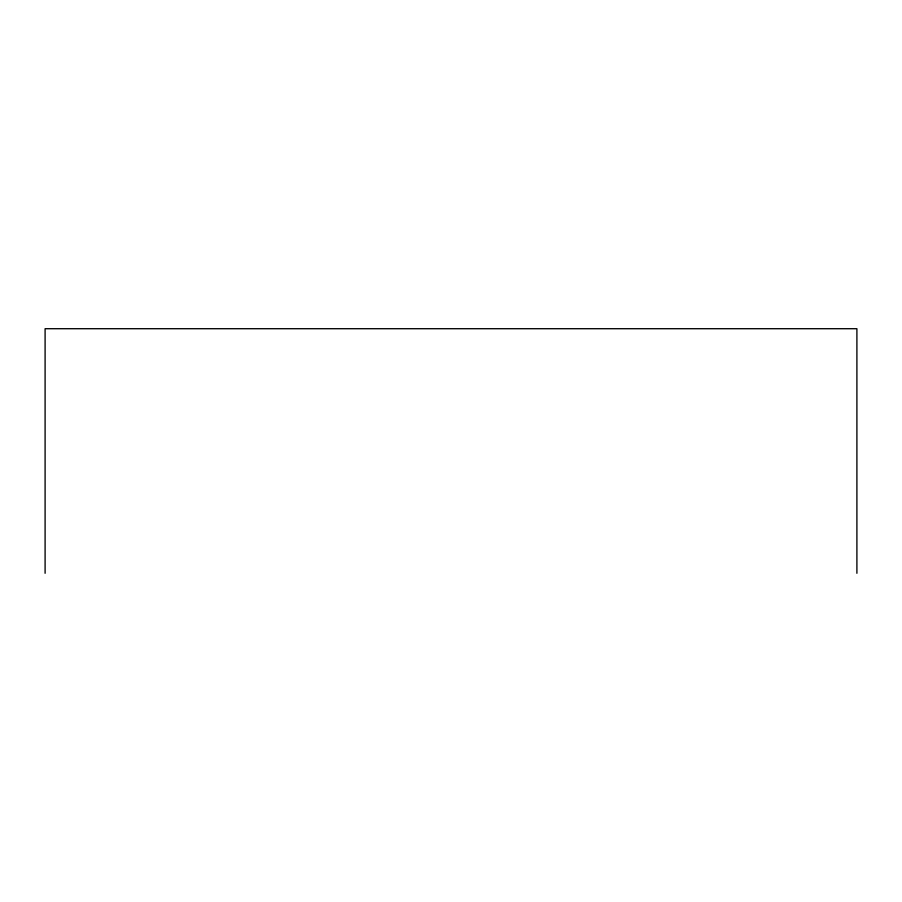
<?xml version="1.0" encoding="UTF-8"?>
<svg xmlns="http://www.w3.org/2000/svg" width="902" height="902" viewBox="0 0 902 902"><rect width="100%" height="100%" fill="white"/><g stroke="black" fill="none" stroke-linecap="round" stroke-linejoin="round"><path stroke-width="1.35" d="M856.9 573.289L856.9 328.711L45.1 328.711L45.1 573.289"/></g></svg>
